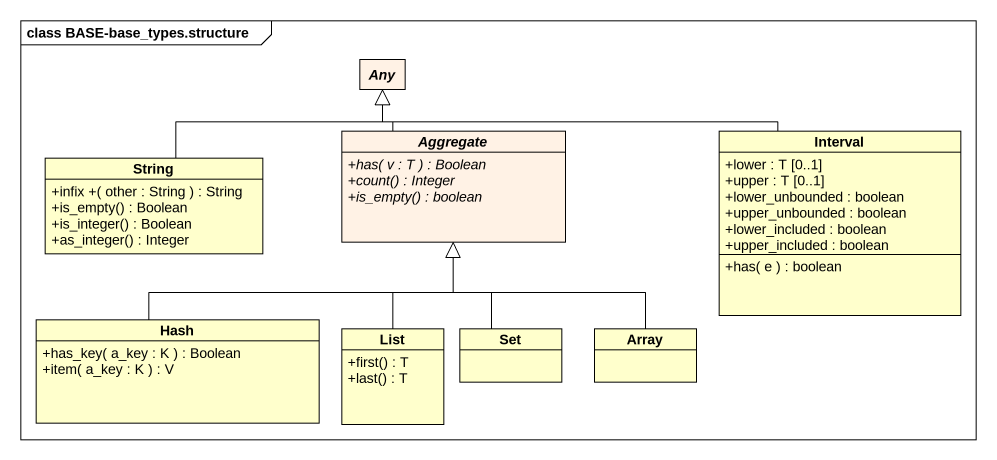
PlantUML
@startuml
mainframe class BASE-base_types.structure
hide circle
hide empty members
skinparam classAttributeIconSize 0
abstract class Any #FFF2E5
class String {
  +infix +( other : String ) : String
  +is_empty() : Boolean
  +is_integer() : Boolean
  +as_integer() : Integer
}
abstract class Aggregate #FFF2E5 {
  {abstract} +has( v : T ) : Boolean
  {abstract} +count() : Integer
  {abstract} +is_empty() : boolean
}
class Interval {
  +lower : T [0..1]
  +upper : T [0..1]
  +lower_unbounded : boolean
  +upper_unbounded : boolean
  +lower_included : boolean
  +upper_included : boolean
  +has( e ) : boolean
}
class Hash {
  +has_key( a_key : K ) : Boolean
  +item( a_key : K ) : V
}
class List {
  +first() : T
  +last() : T
}
class "Set" as Set_
class Array
String -right-|> Any
Aggregate -up-|> Any
Interval -left-|> Any
Hash -up-|> Aggregate
List -up-|> Aggregate
Set_ -up-|> Aggregate
Array -up-|> Aggregate
@enduml
